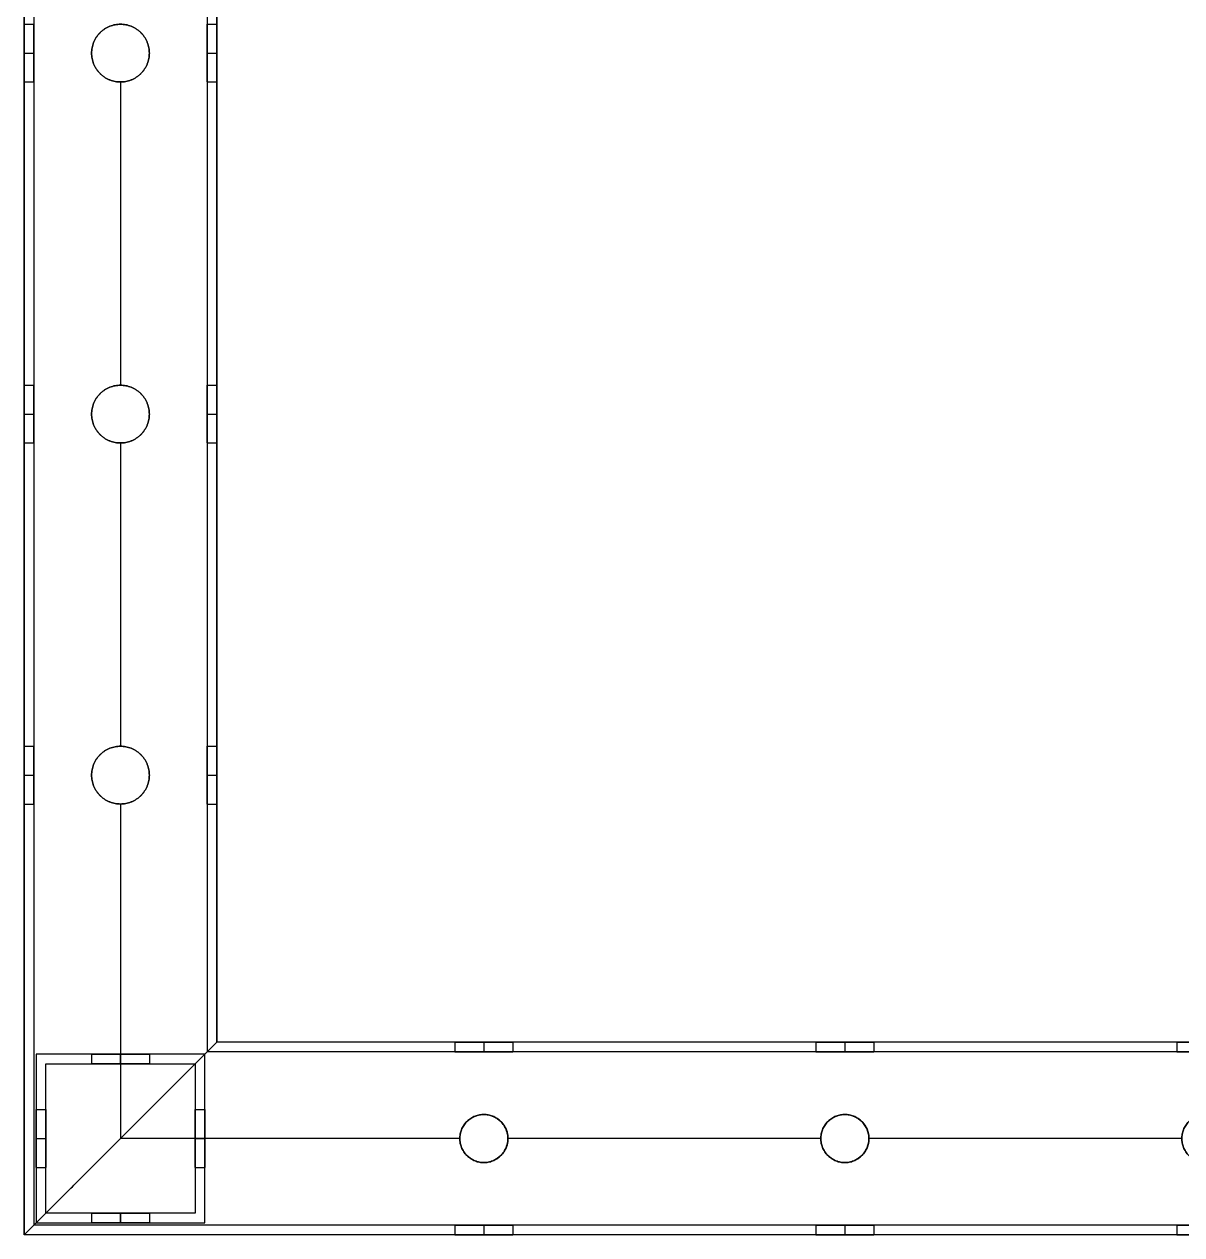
# Model space of a CAD drawing. Header units: millimetres. Extents: x 1279 to 9834, y -699 to 998.
# Drawn here: x 6355.5 to 6596, y -605.7 to -354.2 of the extents above; entities that cross this region are included whole.
import ezdxf

# ---------------------------------------------------------------- set-up
doc = ezdxf.new("R2010")
doc.units = ezdxf.units.MM
doc.header["$MEASUREMENT"] = 0
doc.layers.add('staal', color=7, linetype='Continuous', true_color=0x4c4c4c)

msp = doc.modelspace()

# ---------------------------------------------------------------- linework, layer by layer
at = {"layer": 'staal'}
for p, q in [((6355.49, -354.2, 1905.19), (6357.49, -354.2, 1905.19)), ((6375.49, -354.2, 1923.19), (6375.49, -354.2, 1925.19)), ((6375.49, -354.2, 1885.19), (6375.49, -354.2, 1887.19)), ((6393.49, -354.2, 1905.19), (6395.49, -354.2, 1905.19)), ((6355.49, -360.2, 1899.19), (6357.49, -360.2, 1899.19)), ((6355.49, -360.2, 1911.19), (6357.49, -360.2, 1911.19)), ((6369.49, -360.2, 1923.19), (6369.49, -360.2, 1925.19)), ((6369.49, -360.2, 1885.19), (6369.49, -360.2, 1887.19)), ((6381.49, -360.2, 1923.19), (6381.49, -360.2, 1925.19)), ((6381.49, -360.2, 1885.19), (6381.49, -360.2, 1887.19)), ((6393.49, -360.2, 1899.19), (6395.49, -360.2, 1899.19)), ((6393.49, -360.2, 1911.19), (6395.49, -360.2, 1911.19)), ((6355.49, -366.2, 1905.19), (6357.49, -366.2, 1905.19)), ((6375.49, -366.2, 1923.19), (6375.49, -366.2, 1925.19)), ((6375.49, -366.2, 1885.19), (6375.49, -366.2, 1887.19)), ((6393.49, -366.2, 1905.19), (6395.49, -366.2, 1905.19)), ((6355.49, -429.2, 1905.19), (6357.49, -429.2, 1905.19)), ((6375.49, -429.2, 1923.19), (6375.49, -429.2, 1925.19)), ((6375.49, -429.2, 1885.19), (6375.49, -429.2, 1887.19)), ((6393.49, -429.2, 1905.19), (6395.49, -429.2, 1905.19)), ((6355.49, -435.2, 1899.19), (6357.49, -435.2, 1899.19)), ((6355.49, -435.2, 1911.19), (6357.49, -435.2, 1911.19)), ((6369.49, -435.2, 1923.19), (6369.49, -435.2, 1925.19)), ((6369.49, -435.2, 1885.19), (6369.49, -435.2, 1887.19)), ((6381.49, -435.2, 1923.19), (6381.49, -435.2, 1925.19)), ((6381.49, -435.2, 1885.19), (6381.49, -435.2, 1887.19)), ((6393.49, -435.2, 1899.19), (6395.49, -435.2, 1899.19)), ((6393.49, -435.2, 1911.19), (6395.49, -435.2, 1911.19)), ((6355.49, -441.2, 1905.19), (6357.49, -441.2, 1905.19)), ((6375.49, -441.2, 1923.19), (6375.49, -441.2, 1925.19)), ((6375.49, -441.2, 1885.19), (6375.49, -441.2, 1887.19)), ((6393.49, -441.2, 1905.19), (6395.49, -441.2, 1905.19)), ((6355.49, -504.2, 1905.19), (6357.49, -504.2, 1905.19)), ((6375.49, -504.2, 1923.19), (6375.49, -504.2, 1925.19)), ((6375.49, -504.2, 1885.19), (6375.49, -504.2, 1887.19)), ((6393.49, -504.2, 1905.19), (6395.49, -504.2, 1905.19)), ((6355.49, -510.2, 1899.19), (6357.49, -510.2, 1899.19)), ((6355.49, -510.2, 1911.19), (6357.49, -510.2, 1911.19)), ((6369.49, -510.2, 1923.19), (6369.49, -510.2, 1925.19)), ((6369.49, -510.2, 1885.19), (6369.49, -510.2, 1887.19)), ((6381.49, -510.2, 1923.19), (6381.49, -510.2, 1925.19)), ((6381.49, -510.2, 1885.19), (6381.49, -510.2, 1887.19)), ((6393.49, -510.2, 1899.19), (6395.49, -510.2, 1899.19)), ((6393.49, -510.2, 1911.19), (6395.49, -510.2, 1911.19)), ((6355.49, -516.2, 1905.19), (6357.49, -516.2, 1905.19)), ((6375.49, -516.2, 1923.19), (6375.49, -516.2, 1925.19)), ((6375.49, -516.2, 1885.19), (6375.49, -516.2, 1887.19)), ((6393.49, -516.2, 1905.19), (6395.49, -516.2, 1905.19)), ((6355.49, -605.7, 1885.19), (6395.49, -565.7, 1885.19)), ((6355.49, -605.7, 1885.19), (6395.49, -565.7, 1885.19)), ((6395.49, -565.7, 1885.19), (6355.49, -605.7, 1925.19)), ((6395.49, -565.7, 1910.19), (6393.49, -567.7, 1910.19)), ((6395.49, -565.7, 1910.19), (6393.49, -567.7, 1910.19)), ((6444.99, -565.7, 1905.19), (6444.99, -567.7, 1905.19)), ((6450.99, -565.7, 1911.19), (6450.99, -567.7, 1911.19)), ((6450.99, -565.7, 1899.19), (6450.99, -567.7, 1899.19)), ((6456.99, -565.7, 1905.19), (6456.99, -567.7, 1905.19)), ((6519.99, -565.7, 1905.19), (6519.99, -567.7, 1905.19)), ((6525.99, -565.7, 1911.19), (6525.99, -567.7, 1911.19)), ((6525.99, -565.7, 1899.19), (6525.99, -567.7, 1899.19)), ((6531.99, -565.7, 1905.19), (6531.99, -567.7, 1905.19)), ((6594.99, -565.7, 1905.19), (6594.99, -567.7, 1905.19)), ((6369.49, -568.2, 2515.82), (6369.49, -570.2, 2515.82)), ((6369.49, -568.2, 2590.82), (6369.49, -570.2, 2590.82)), ((6375.49, -570.2, 2460.32), (6375.49, -568.2, 2460.32)), ((6375.49, -570.2, 2628.32), (6375.49, -568.2, 2628.32)), ((6375.49, -568.2, 2521.82), (6375.49, -570.2, 2521.82)), ((6375.49, -568.2, 2509.82), (6375.49, -570.2, 2509.82)), ((6375.49, -568.2, 2596.82), (6375.49, -570.2, 2596.82)), ((6375.49, -568.2, 2584.82), (6375.49, -570.2, 2584.82)), ((6381.49, -568.2, 2515.82), (6381.49, -570.2, 2515.82)), ((6381.49, -568.2, 2590.82), (6381.49, -570.2, 2590.82)), ((6357.99, -579.7, 2515.82), (6359.99, -579.7, 2515.82)), ((6357.99, -579.7, 2590.82), (6359.99, -579.7, 2590.82)), ((6390.99, -579.7, 2515.82), (6392.99, -579.7, 2515.82)), ((6390.99, -579.7, 2590.82), (6392.99, -579.7, 2590.82)), ((6450.99, -580.7, 1885.19), (6450.99, -580.7, 1887.19)), ((6450.99, -580.7, 1923.19), (6450.99, -580.7, 1925.19)), ((6525.99, -580.7, 1885.19), (6525.99, -580.7, 1887.19)), ((6525.99, -580.7, 1923.19), (6525.99, -580.7, 1925.19)), ((6357.99, -585.7, 2460.32), (6359.99, -585.7, 2460.32)), ((6357.99, -585.7, 2628.32), (6359.99, -585.7, 2628.32)), ((6357.99, -585.7, 2521.82), (6359.99, -585.7, 2521.82)), ((6357.99, -585.7, 2509.82), (6359.99, -585.7, 2509.82)), ((6357.99, -585.7, 2596.82), (6359.99, -585.7, 2596.82)), ((6357.99, -585.7, 2584.82), (6359.99, -585.7, 2584.82)), ((6390.99, -585.7, 2460.32), (6392.99, -585.7, 2460.32)), ((6390.99, -585.7, 2628.32), (6392.99, -585.7, 2628.32)), ((6390.99, -585.7, 2521.82), (6392.99, -585.7, 2521.82)), ((6390.99, -585.7, 2509.82), (6392.99, -585.7, 2509.82)), ((6390.99, -585.7, 2596.82), (6392.99, -585.7, 2596.82)), ((6390.99, -585.7, 2584.82), (6392.99, -585.7, 2584.82)), ((6445.99, -585.7, 1923.19), (6445.99, -585.7, 1925.19)), ((6445.99, -585.7, 1885.19), (6445.99, -585.7, 1887.19)), ((6455.99, -585.7, 1923.19), (6455.99, -585.7, 1925.19)), ((6455.99, -585.7, 1885.19), (6455.99, -585.7, 1887.19)), ((6520.99, -585.7, 1923.19), (6520.99, -585.7, 1925.19)), ((6520.99, -585.7, 1885.19), (6520.99, -585.7, 1887.19)), ((6530.99, -585.7, 1923.19), (6530.99, -585.7, 1925.19)), ((6530.99, -585.7, 1885.19), (6530.99, -585.7, 1887.19)), ((6450.99, -590.7, 1923.19), (6450.99, -590.7, 1925.19)), ((6450.99, -590.7, 1885.19), (6450.99, -590.7, 1887.19)), ((6525.99, -590.7, 1923.19), (6525.99, -590.7, 1925.19)), ((6525.99, -590.7, 1885.19), (6525.99, -590.7, 1887.19)), ((6357.99, -591.7, 2515.82), (6359.99, -591.7, 2515.82)), ((6357.99, -591.7, 2590.82), (6359.99, -591.7, 2590.82)), ((6390.99, -591.7, 2515.82), (6392.99, -591.7, 2515.82)), ((6390.99, -591.7, 2590.82), (6392.99, -591.7, 2590.82)), ((6369.49, -601.2, 2515.82), (6369.49, -603.2, 2515.82)), ((6369.49, -601.2, 2590.82), (6369.49, -603.2, 2590.82)), ((6375.49, -603.2, 2460.32), (6375.49, -601.2, 2460.32)), ((6375.49, -603.2, 2628.32), (6375.49, -601.2, 2628.32)), ((6375.49, -601.2, 2521.82), (6375.49, -603.2, 2521.82)), ((6375.49, -601.2, 2509.82), (6375.49, -603.2, 2509.82)), ((6375.49, -601.2, 2596.82), (6375.49, -603.2, 2596.82)), ((6375.49, -601.2, 2584.82), (6375.49, -603.2, 2584.82)), ((6381.49, -601.2, 2515.82), (6381.49, -603.2, 2515.82)), ((6381.49, -601.2, 2590.82), (6381.49, -603.2, 2590.82)), ((6357.49, -603.7, 1910.19), (6355.49, -605.7, 1910.19)), ((6357.49, -603.7, 1910.19), (6355.49, -605.7, 1910.19)), ((6444.99, -603.7, 1905.19), (6444.99, -605.7, 1905.19)), ((6450.99, -603.7, 1911.19), (6450.99, -605.7, 1911.19)), ((6450.99, -603.7, 1899.19), (6450.99, -605.7, 1899.19)), ((6456.99, -603.7, 1905.19), (6456.99, -605.7, 1905.19)), ((6519.99, -603.7, 1905.19), (6519.99, -605.7, 1905.19)), ((6525.99, -603.7, 1911.19), (6525.99, -605.7, 1911.19)), ((6525.99, -603.7, 1899.19), (6525.99, -605.7, 1899.19)), ((6531.99, -603.7, 1905.19), (6531.99, -605.7, 1905.19)), ((6594.99, -603.7, 1905.19), (6594.99, -605.7, 1905.19))]:
    msp.add_line(p, q, dxfattribs=at)
for points in [[(6355.49, 710.3), (7671.49, 710.3), (7671.49, -605.7), (6355.49, -605.7)], [(6395.49, 670.3), (7631.49, 670.3), (7631.49, -565.7), (6395.49, -565.7)]]:
    msp.add_lwpolyline(points, close=True, dxfattribs=at)
for centre in [(6450.99, -585.7, 1885.19), (6450.99, -585.7, 1924.19), (6450.99, -585.7, 1886.19), (6525.99, -585.7, 1885.19), (6525.99, -585.7, 1924.19), (6525.99, -585.7, 1886.19)]:
    msp.add_circle(centre, 5, dxfattribs=at)
for points in [[(6355.49, 710.3, 1885.19), (6355.49, 52.3, 1885.19), (6355.49, -605.7, 1885.19)], [(6355.49, 710.3, 1925.19), (6355.49, 52.3, 1925.19), (6355.49, -605.7, 1925.19)], [(6357.49, 708.3, 1923.19), (6357.49, 52.3, 1923.19), (6357.49, -603.7, 1923.19)], [(6357.49, 708.3, 1887.19), (6357.49, 52.3, 1887.19), (6357.49, -603.7, 1887.19)], [(6393.49, 672.3, 1923.19), (6393.49, 52.3, 1923.19), (6393.49, -567.7, 1923.19)], [(6393.49, 672.3, 1887.19), (6393.49, 52.3, 1887.19), (6393.49, -567.7, 1887.19)], [(6395.49, 670.3, 1885.19), (6395.49, 52.3, 1885.19), (6395.49, -565.7, 1885.19)], [(6395.49, 670.3, 1925.19), (6395.49, 52.3, 1925.19), (6395.49, -565.7, 1925.19)], [(6355.49, -366.2, 1905.19), (6355.49, -397.7, 1905.19), (6355.49, -429.2, 1905.19)], [(6357.49, -366.2, 1905.19), (6357.49, -397.7, 1905.19), (6357.49, -429.2, 1905.19)], [(6375.49, -366.2, 1925.19), (6375.49, -397.7, 1925.19), (6375.49, -429.2, 1925.19)], [(6375.49, -366.2, 1923.19), (6375.49, -397.7, 1923.19), (6375.49, -429.2, 1923.19)], [(6375.49, -366.2, 1887.19), (6375.49, -397.7, 1887.19), (6375.49, -429.2, 1887.19)], [(6375.49, -366.2, 1885.19), (6375.49, -397.7, 1885.19), (6375.49, -429.2, 1885.19)], [(6393.49, -366.2, 1905.19), (6393.49, -397.7, 1905.19), (6393.49, -429.2, 1905.19)], [(6395.49, -366.2, 1905.19), (6395.49, -397.7, 1905.19), (6395.49, -429.2, 1905.19)], [(6355.49, -441.2, 1905.19), (6355.49, -472.7, 1905.19), (6355.49, -504.2, 1905.19)], [(6357.49, -441.2, 1905.19), (6357.49, -472.7, 1905.19), (6357.49, -504.2, 1905.19)], [(6375.49, -441.2, 1925.19), (6375.49, -472.7, 1925.19), (6375.49, -504.2, 1925.19)], [(6375.49, -441.2, 1923.19), (6375.49, -472.7, 1923.19), (6375.49, -504.2, 1923.19)], [(6375.49, -441.2, 1887.19), (6375.49, -472.7, 1887.19), (6375.49, -504.2, 1887.19)], [(6375.49, -441.2, 1885.19), (6375.49, -472.7, 1885.19), (6375.49, -504.2, 1885.19)], [(6393.49, -441.2, 1905.19), (6393.49, -472.7, 1905.19), (6393.49, -504.2, 1905.19)], [(6395.49, -441.2, 1905.19), (6395.49, -472.7, 1905.19), (6395.49, -504.2, 1905.19)], [(6355.49, -516.2, 1905.19), (6355.49, -560.95, 1905.19), (6355.49, -605.7, 1905.19)], [(6357.49, -516.2, 1905.19), (6357.49, -559.95, 1905.19), (6357.49, -603.7, 1905.19)], [(6375.49, -516.2, 1925.19), (6375.49, -550.95, 1925.19), (6375.49, -585.7, 1925.19)], [(6375.49, -516.2, 1923.19), (6375.49, -550.95, 1923.19), (6375.49, -585.7, 1923.19)], [(6375.49, -516.2, 1887.19), (6375.49, -550.95, 1887.19), (6375.49, -585.7, 1887.19)], [(6375.49, -516.2, 1885.19), (6375.49, -550.95, 1885.19), (6375.49, -585.7, 1885.19)], [(6393.49, -516.2, 1905.19), (6393.49, -541.95, 1905.19), (6393.49, -567.7, 1905.19)], [(6395.49, -516.2, 1905.19), (6395.49, -540.95, 1905.19), (6395.49, -565.7, 1905.19)], [(6355.49, -605.7, 1925.19), (6375.49, -585.7, 1925.19), (6395.49, -565.7, 1925.19)], [(6355.49, -605.7, 1925.19), (6375.49, -585.7, 1925.19), (6395.49, -565.7, 1925.19)], [(6395.49, -565.7, 1885.19), (6395.49, -565.7, 1905.19), (6395.49, -565.7, 1925.19)], [(6395.49, -565.7, 1885.19), (6395.49, -565.7, 1905.19), (6395.49, -565.7, 1925.19)], [(7631.49, -565.7, 1885.19), (7013.49, -565.7, 1885.19), (6395.49, -565.7, 1885.19)], [(7631.49, -565.7, 1925.19), (7013.49, -565.7, 1925.19), (6395.49, -565.7, 1925.19)], [(6444.99, -565.7, 1905.19), (6420.24, -565.7, 1905.19), (6395.49, -565.7, 1905.19)], [(6519.99, -565.7, 1905.19), (6488.49, -565.7, 1905.19), (6456.99, -565.7, 1905.19)], [(6594.99, -565.7, 1905.19), (6563.49, -565.7, 1905.19), (6531.99, -565.7, 1905.19)], [(6393.49, -567.7, 1923.19), (6375.49, -585.7, 1923.19), (6357.49, -603.7, 1923.19)], [(6357.49, -603.7, 1887.19), (6375.49, -585.7, 1887.19), (6393.49, -567.7, 1887.19)], [(6393.49, -567.7, 1923.19), (6375.49, -585.7, 1923.19), (6357.49, -603.7, 1923.19)], [(6357.49, -603.7, 1887.19), (6375.49, -585.7, 1887.19), (6393.49, -567.7, 1887.19)], [(6392.99, -568.2, 2460.32), (6375.49, -568.2, 2460.32), (6357.99, -568.2, 2460.32)], [(6357.99, -568.2, 2460.32), (6357.99, -568.2, 2544.32), (6357.99, -568.2, 2628.32)], [(6392.99, -568.2, 2628.32), (6375.49, -568.2, 2628.32), (6357.99, -568.2, 2628.32)], [(6357.99, -568.2, 2460.32), (6357.99, -585.7, 2460.32), (6357.99, -603.2, 2460.32)], [(6357.99, -568.2, 2628.32), (6357.99, -585.7, 2628.32), (6357.99, -603.2, 2628.32)], [(6392.99, -568.2, 2544.32), (6375.49, -568.2, 2544.32), (6357.99, -568.2, 2544.32)], [(6357.99, -568.2, 2544.32), (6357.99, -585.7, 2544.32), (6357.99, -603.2, 2544.32)], [(6375.49, -568.2, 2460.32), (6375.49, -568.2, 2485.07), (6375.49, -568.2, 2509.82)], [(6375.49, -568.2, 2521.82), (6375.49, -568.2, 2553.32), (6375.49, -568.2, 2584.82)], [(6375.49, -568.2, 2596.82), (6375.49, -568.2, 2612.57), (6375.49, -568.2, 2628.32)], [(6392.99, -603.2, 2460.32), (6392.99, -585.7, 2460.32), (6392.99, -568.2, 2460.32)], [(6392.99, -568.2, 2460.32), (6392.99, -568.2, 2544.32), (6392.99, -568.2, 2628.32)], [(6392.99, -603.2, 2628.32), (6392.99, -585.7, 2628.32), (6392.99, -568.2, 2628.32)], [(6392.99, -603.2, 2544.32), (6392.99, -585.7, 2544.32), (6392.99, -568.2, 2544.32)], [(6393.49, -567.7, 1887.19), (6393.49, -567.7, 1905.19), (6393.49, -567.7, 1923.19)], [(6393.49, -567.7, 1887.19), (6393.49, -567.7, 1905.19), (6393.49, -567.7, 1923.19)], [(7633.49, -567.7, 1923.19), (7013.49, -567.7, 1923.19), (6393.49, -567.7, 1923.19)], [(7633.49, -567.7, 1887.19), (7013.49, -567.7, 1887.19), (6393.49, -567.7, 1887.19)], [(6444.99, -567.7, 1905.19), (6419.24, -567.7, 1905.19), (6393.49, -567.7, 1905.19)], [(6519.99, -567.7, 1905.19), (6488.49, -567.7, 1905.19), (6456.99, -567.7, 1905.19)], [(6594.99, -567.7, 1905.19), (6563.49, -567.7, 1905.19), (6531.99, -567.7, 1905.19)], [(6359.99, -601.2, 2460.32), (6359.99, -585.7, 2460.32), (6359.99, -570.2, 2460.32)], [(6359.99, -570.2, 2460.32), (6359.99, -570.2, 2544.32), (6359.99, -570.2, 2628.32)], [(6359.99, -601.2, 2628.32), (6359.99, -585.7, 2628.32), (6359.99, -570.2, 2628.32)], [(6359.99, -570.2, 2460.32), (6375.49, -570.2, 2460.32), (6390.99, -570.2, 2460.32)], [(6359.99, -570.2, 2628.32), (6375.49, -570.2, 2628.32), (6390.99, -570.2, 2628.32)], [(6359.99, -601.2, 2544.32), (6359.99, -585.7, 2544.32), (6359.99, -570.2, 2544.32)], [(6359.99, -570.2, 2544.32), (6375.49, -570.2, 2544.32), (6390.99, -570.2, 2544.32)], [(6375.49, -570.2, 2460.32), (6375.49, -570.2, 2485.07), (6375.49, -570.2, 2509.82)], [(6375.49, -570.2, 2521.82), (6375.49, -570.2, 2553.32), (6375.49, -570.2, 2584.82)], [(6375.49, -570.2, 2596.82), (6375.49, -570.2, 2612.57), (6375.49, -570.2, 2628.32)], [(6390.99, -570.2, 2460.32), (6390.99, -570.2, 2544.32), (6390.99, -570.2, 2628.32)], [(6390.99, -570.2, 2460.32), (6390.99, -585.7, 2460.32), (6390.99, -601.2, 2460.32)], [(6390.99, -570.2, 2628.32), (6390.99, -585.7, 2628.32), (6390.99, -601.2, 2628.32)], [(6390.99, -570.2, 2544.32), (6390.99, -585.7, 2544.32), (6390.99, -601.2, 2544.32)], [(6357.99, -585.7, 2460.32), (6357.99, -585.7, 2485.07), (6357.99, -585.7, 2509.82)], [(6357.99, -585.7, 2521.82), (6357.99, -585.7, 2553.32), (6357.99, -585.7, 2584.82)], [(6357.99, -585.7, 2596.82), (6357.99, -585.7, 2612.57), (6357.99, -585.7, 2628.32)], [(6359.99, -585.7, 2460.32), (6359.99, -585.7, 2485.07), (6359.99, -585.7, 2509.82)], [(6359.99, -585.7, 2521.82), (6359.99, -585.7, 2553.32), (6359.99, -585.7, 2584.82)], [(6359.99, -585.7, 2596.82), (6359.99, -585.7, 2612.57), (6359.99, -585.7, 2628.32)], [(6375.34, -585.85, 1925.19), (6375.34, -585.85, 1924.19), (6375.34, -585.85, 1923.19)], [(6375.34, -585.85, 1887.19), (6375.34, -585.85, 1886.19), (6375.34, -585.85, 1885.19)], [(6375.34, -585.85, 1925.19), (6375.34, -585.85, 1924.19), (6375.34, -585.85, 1923.19)], [(6375.34, -585.85, 1887.19), (6375.34, -585.85, 1886.19), (6375.34, -585.85, 1885.19)], [(6445.99, -585.7, 1925.19), (6410.74, -585.7, 1925.19), (6375.49, -585.7, 1925.19)], [(6445.99, -585.7, 1923.19), (6410.74, -585.7, 1923.19), (6375.49, -585.7, 1923.19)], [(6445.99, -585.7, 1887.19), (6410.74, -585.7, 1887.19), (6375.49, -585.7, 1887.19)], [(6445.99, -585.7, 1885.19), (6410.74, -585.7, 1885.19), (6375.49, -585.7, 1885.19)], [(6390.99, -585.7, 2460.32), (6390.99, -585.7, 2485.07), (6390.99, -585.7, 2509.82)], [(6390.99, -585.7, 2521.82), (6390.99, -585.7, 2553.32), (6390.99, -585.7, 2584.82)], [(6390.99, -585.7, 2596.82), (6390.99, -585.7, 2612.57), (6390.99, -585.7, 2628.32)], [(6392.99, -585.7, 2460.32), (6392.99, -585.7, 2485.07), (6392.99, -585.7, 2509.82)], [(6392.99, -585.7, 2521.82), (6392.99, -585.7, 2553.32), (6392.99, -585.7, 2584.82)], [(6392.99, -585.7, 2596.82), (6392.99, -585.7, 2612.57), (6392.99, -585.7, 2628.32)], [(6520.99, -585.7, 1925.19), (6488.49, -585.7, 1925.19), (6455.99, -585.7, 1925.19)], [(6520.99, -585.7, 1923.19), (6488.49, -585.7, 1923.19), (6455.99, -585.7, 1923.19)], [(6520.99, -585.7, 1887.19), (6488.49, -585.7, 1887.19), (6455.99, -585.7, 1887.19)], [(6520.99, -585.7, 1885.19), (6488.49, -585.7, 1885.19), (6455.99, -585.7, 1885.19)], [(6595.99, -585.7, 1925.19), (6563.49, -585.7, 1925.19), (6530.99, -585.7, 1925.19)], [(6595.99, -585.7, 1923.19), (6563.49, -585.7, 1923.19), (6530.99, -585.7, 1923.19)], [(6595.99, -585.7, 1887.19), (6563.49, -585.7, 1887.19), (6530.99, -585.7, 1887.19)], [(6595.99, -585.7, 1885.19), (6563.49, -585.7, 1885.19), (6530.99, -585.7, 1885.19)], [(6357.99, -603.2, 2460.32), (6375.49, -603.2, 2460.32), (6392.99, -603.2, 2460.32)], [(6357.99, -603.2, 2628.32), (6375.49, -603.2, 2628.32), (6392.99, -603.2, 2628.32)], [(6357.99, -603.2, 2460.32), (6357.99, -603.2, 2544.32), (6357.99, -603.2, 2628.32)], [(6357.99, -603.2, 2544.32), (6375.49, -603.2, 2544.32), (6392.99, -603.2, 2544.32)], [(6359.99, -601.2, 2460.32), (6359.99, -601.2, 2544.32), (6359.99, -601.2, 2628.32)], [(6390.99, -601.2, 2460.32), (6375.49, -601.2, 2460.32), (6359.99, -601.2, 2460.32)], [(6390.99, -601.2, 2628.32), (6375.49, -601.2, 2628.32), (6359.99, -601.2, 2628.32)], [(6390.99, -601.2, 2544.32), (6375.49, -601.2, 2544.32), (6359.99, -601.2, 2544.32)], [(6375.49, -601.2, 2460.32), (6375.49, -601.2, 2485.07), (6375.49, -601.2, 2509.82)], [(6375.49, -601.2, 2521.82), (6375.49, -601.2, 2553.32), (6375.49, -601.2, 2584.82)], [(6375.49, -601.2, 2596.82), (6375.49, -601.2, 2612.57), (6375.49, -601.2, 2628.32)], [(6375.49, -603.2, 2460.32), (6375.49, -603.2, 2485.07), (6375.49, -603.2, 2509.82)], [(6375.49, -603.2, 2521.82), (6375.49, -603.2, 2553.32), (6375.49, -603.2, 2584.82)], [(6375.49, -603.2, 2596.82), (6375.49, -603.2, 2612.57), (6375.49, -603.2, 2628.32)], [(6390.99, -601.2, 2460.32), (6390.99, -601.2, 2544.32), (6390.99, -601.2, 2628.32)], [(6392.99, -603.2, 2460.32), (6392.99, -603.2, 2544.32), (6392.99, -603.2, 2628.32)], [(6355.49, -605.7, 1885.19), (6355.49, -605.7, 1905.19), (6355.49, -605.7, 1925.19)], [(7671.49, -605.7, 1885.19), (7013.49, -605.7, 1885.19), (6355.49, -605.7, 1885.19)], [(7671.49, -605.7, 1925.19), (7013.49, -605.7, 1925.19), (6355.49, -605.7, 1925.19)], [(6355.49, -605.7, 1885.19), (6355.49, -605.7, 1905.19), (6355.49, -605.7, 1925.19)], [(6444.99, -605.7, 1905.19), (6400.24, -605.7, 1905.19), (6355.49, -605.7, 1905.19)], [(6357.49, -603.7, 1923.19), (6357.49, -603.7, 1905.19), (6357.49, -603.7, 1887.19)], [(6357.49, -603.7, 1923.19), (6357.49, -603.7, 1905.19), (6357.49, -603.7, 1887.19)], [(7669.49, -603.7, 1923.19), (7013.49, -603.7, 1923.19), (6357.49, -603.7, 1923.19)], [(7669.49, -603.7, 1887.19), (7013.49, -603.7, 1887.19), (6357.49, -603.7, 1887.19)], [(6444.99, -603.7, 1905.19), (6401.24, -603.7, 1905.19), (6357.49, -603.7, 1905.19)], [(6519.99, -603.7, 1905.19), (6488.49, -603.7, 1905.19), (6456.99, -603.7, 1905.19)], [(6519.99, -605.7, 1905.19), (6488.49, -605.7, 1905.19), (6456.99, -605.7, 1905.19)], [(6594.99, -603.7, 1905.19), (6563.49, -603.7, 1905.19), (6531.99, -603.7, 1905.19)], [(6594.99, -605.7, 1905.19), (6563.49, -605.7, 1905.19), (6531.99, -605.7, 1905.19)]]:
    msp.add_open_spline(points, degree=2, dxfattribs=at)
for points, knots in [([(6355.49, -360.2, 1899.19), (6355.49, -354.2, 1899.19), (6355.49, -354.2, 1905.19), (6355.49, -354.2, 1911.19), (6355.49, -360.2, 1911.19), (6355.49, -366.2, 1911.19), (6355.49, -366.2, 1905.19), (6355.49, -366.2, 1899.19), (6355.49, -360.2, 1899.19)], [0, 0, 0, 7.853982, 7.853982, 15.707963, 15.707963, 23.561945, 23.561945, 31.415927, 31.415927, 31.415927]), ([(6357.49, -360.2, 1899.19), (6357.49, -366.2, 1899.19), (6357.49, -366.2, 1905.19), (6357.49, -366.2, 1911.19), (6357.49, -360.2, 1911.19), (6357.49, -354.2, 1911.19), (6357.49, -354.2, 1905.19), (6357.49, -354.2, 1899.19), (6357.49, -360.2, 1899.19)], [-31.415927, -31.415927, -31.415927, -23.561945, -23.561945, -15.707963, -15.707963, -7.853982, -7.853982, 0, 0, 0]), ([(6381.49, -360.2, 1925.19), (6381.49, -366.2, 1925.19), (6375.49, -366.2, 1925.19), (6369.49, -366.2, 1925.19), (6369.49, -360.2, 1925.19), (6369.49, -354.2, 1925.19), (6375.49, -354.2, 1925.19), (6381.49, -354.2, 1925.19), (6381.49, -360.2, 1925.19)], [-31.415927, -31.415927, -31.415927, -23.561945, -23.561945, -15.707963, -15.707963, -7.853982, -7.853982, 0, 0, 0]), ([(6381.49, -360.2, 1923.19), (6381.49, -354.2, 1923.19), (6375.49, -354.2, 1923.19), (6369.49, -354.2, 1923.19), (6369.49, -360.2, 1923.19), (6369.49, -366.2, 1923.19), (6375.49, -366.2, 1923.19), (6381.49, -366.2, 1923.19), (6381.49, -360.2, 1923.19)], [0, 0, 0, 7.853982, 7.853982, 15.707963, 15.707963, 23.561945, 23.561945, 31.415927, 31.415927, 31.415927]), ([(6381.49, -360.2, 1887.19), (6381.49, -366.2, 1887.19), (6375.49, -366.2, 1887.19), (6369.49, -366.2, 1887.19), (6369.49, -360.2, 1887.19), (6369.49, -354.2, 1887.19), (6375.49, -354.2, 1887.19), (6381.49, -354.2, 1887.19), (6381.49, -360.2, 1887.19)], [-31.415927, -31.415927, -31.415927, -23.561945, -23.561945, -15.707963, -15.707963, -7.853982, -7.853982, 0, 0, 0]), ([(6381.49, -360.2, 1885.19), (6381.49, -354.2, 1885.19), (6375.49, -354.2, 1885.19), (6369.49, -354.2, 1885.19), (6369.49, -360.2, 1885.19), (6369.49, -366.2, 1885.19), (6375.49, -366.2, 1885.19), (6381.49, -366.2, 1885.19), (6381.49, -360.2, 1885.19)], [0, 0, 0, 7.853982, 7.853982, 15.707963, 15.707963, 23.561945, 23.561945, 31.415927, 31.415927, 31.415927]), ([(6393.49, -360.2, 1899.19), (6393.49, -354.2, 1899.19), (6393.49, -354.2, 1905.19), (6393.49, -354.2, 1911.19), (6393.49, -360.2, 1911.19), (6393.49, -366.2, 1911.19), (6393.49, -366.2, 1905.19), (6393.49, -366.2, 1899.19), (6393.49, -360.2, 1899.19)], [0, 0, 0, 7.853982, 7.853982, 15.707963, 15.707963, 23.561945, 23.561945, 31.415927, 31.415927, 31.415927]), ([(6395.49, -360.2, 1899.19), (6395.49, -366.2, 1899.19), (6395.49, -366.2, 1905.19), (6395.49, -366.2, 1911.19), (6395.49, -360.2, 1911.19), (6395.49, -354.2, 1911.19), (6395.49, -354.2, 1905.19), (6395.49, -354.2, 1899.19), (6395.49, -360.2, 1899.19)], [-31.415927, -31.415927, -31.415927, -23.561945, -23.561945, -15.707963, -15.707963, -7.853982, -7.853982, 0, 0, 0]), ([(6355.49, -435.2, 1899.19), (6355.49, -429.2, 1899.19), (6355.49, -429.2, 1905.19), (6355.49, -429.2, 1911.19), (6355.49, -435.2, 1911.19), (6355.49, -441.2, 1911.19), (6355.49, -441.2, 1905.19), (6355.49, -441.2, 1899.19), (6355.49, -435.2, 1899.19)], [0, 0, 0, 7.853982, 7.853982, 15.707963, 15.707963, 23.561945, 23.561945, 31.415927, 31.415927, 31.415927]), ([(6357.49, -435.2, 1899.19), (6357.49, -441.2, 1899.19), (6357.49, -441.2, 1905.19), (6357.49, -441.2, 1911.19), (6357.49, -435.2, 1911.19), (6357.49, -429.2, 1911.19), (6357.49, -429.2, 1905.19), (6357.49, -429.2, 1899.19), (6357.49, -435.2, 1899.19)], [-31.415927, -31.415927, -31.415927, -23.561945, -23.561945, -15.707963, -15.707963, -7.853982, -7.853982, 0, 0, 0]), ([(6381.49, -435.2, 1925.19), (6381.49, -441.2, 1925.19), (6375.49, -441.2, 1925.19), (6369.49, -441.2, 1925.19), (6369.49, -435.2, 1925.19), (6369.49, -429.2, 1925.19), (6375.49, -429.2, 1925.19), (6381.49, -429.2, 1925.19), (6381.49, -435.2, 1925.19)], [-31.415927, -31.415927, -31.415927, -23.561945, -23.561945, -15.707963, -15.707963, -7.853982, -7.853982, 0, 0, 0]), ([(6381.49, -435.2, 1923.19), (6381.49, -429.2, 1923.19), (6375.49, -429.2, 1923.19), (6369.49, -429.2, 1923.19), (6369.49, -435.2, 1923.19), (6369.49, -441.2, 1923.19), (6375.49, -441.2, 1923.19), (6381.49, -441.2, 1923.19), (6381.49, -435.2, 1923.19)], [0, 0, 0, 7.853982, 7.853982, 15.707963, 15.707963, 23.561945, 23.561945, 31.415927, 31.415927, 31.415927]), ([(6381.49, -435.2, 1887.19), (6381.49, -441.2, 1887.19), (6375.49, -441.2, 1887.19), (6369.49, -441.2, 1887.19), (6369.49, -435.2, 1887.19), (6369.49, -429.2, 1887.19), (6375.49, -429.2, 1887.19), (6381.49, -429.2, 1887.19), (6381.49, -435.2, 1887.19)], [-31.415927, -31.415927, -31.415927, -23.561945, -23.561945, -15.707963, -15.707963, -7.853982, -7.853982, 0, 0, 0]), ([(6381.49, -435.2, 1885.19), (6381.49, -429.2, 1885.19), (6375.49, -429.2, 1885.19), (6369.49, -429.2, 1885.19), (6369.49, -435.2, 1885.19), (6369.49, -441.2, 1885.19), (6375.49, -441.2, 1885.19), (6381.49, -441.2, 1885.19), (6381.49, -435.2, 1885.19)], [0, 0, 0, 7.853982, 7.853982, 15.707963, 15.707963, 23.561945, 23.561945, 31.415927, 31.415927, 31.415927]), ([(6393.49, -435.2, 1899.19), (6393.49, -429.2, 1899.19), (6393.49, -429.2, 1905.19), (6393.49, -429.2, 1911.19), (6393.49, -435.2, 1911.19), (6393.49, -441.2, 1911.19), (6393.49, -441.2, 1905.19), (6393.49, -441.2, 1899.19), (6393.49, -435.2, 1899.19)], [0, 0, 0, 7.853982, 7.853982, 15.707963, 15.707963, 23.561945, 23.561945, 31.415927, 31.415927, 31.415927]), ([(6395.49, -435.2, 1899.19), (6395.49, -441.2, 1899.19), (6395.49, -441.2, 1905.19), (6395.49, -441.2, 1911.19), (6395.49, -435.2, 1911.19), (6395.49, -429.2, 1911.19), (6395.49, -429.2, 1905.19), (6395.49, -429.2, 1899.19), (6395.49, -435.2, 1899.19)], [-31.415927, -31.415927, -31.415927, -23.561945, -23.561945, -15.707963, -15.707963, -7.853982, -7.853982, 0, 0, 0]), ([(6355.49, -510.2, 1899.19), (6355.49, -504.2, 1899.19), (6355.49, -504.2, 1905.19), (6355.49, -504.2, 1911.19), (6355.49, -510.2, 1911.19), (6355.49, -516.2, 1911.19), (6355.49, -516.2, 1905.19), (6355.49, -516.2, 1899.19), (6355.49, -510.2, 1899.19)], [0, 0, 0, 7.853982, 7.853982, 15.707963, 15.707963, 23.561945, 23.561945, 31.415927, 31.415927, 31.415927]), ([(6357.49, -510.2, 1899.19), (6357.49, -516.2, 1899.19), (6357.49, -516.2, 1905.19), (6357.49, -516.2, 1911.19), (6357.49, -510.2, 1911.19), (6357.49, -504.2, 1911.19), (6357.49, -504.2, 1905.19), (6357.49, -504.2, 1899.19), (6357.49, -510.2, 1899.19)], [-31.415927, -31.415927, -31.415927, -23.561945, -23.561945, -15.707963, -15.707963, -7.853982, -7.853982, 0, 0, 0]), ([(6381.49, -510.2, 1925.19), (6381.49, -516.2, 1925.19), (6375.49, -516.2, 1925.19), (6369.49, -516.2, 1925.19), (6369.49, -510.2, 1925.19), (6369.49, -504.2, 1925.19), (6375.49, -504.2, 1925.19), (6381.49, -504.2, 1925.19), (6381.49, -510.2, 1925.19)], [-31.415927, -31.415927, -31.415927, -23.561945, -23.561945, -15.707963, -15.707963, -7.853982, -7.853982, 0, 0, 0]), ([(6381.49, -510.2, 1923.19), (6381.49, -504.2, 1923.19), (6375.49, -504.2, 1923.19), (6369.49, -504.2, 1923.19), (6369.49, -510.2, 1923.19), (6369.49, -516.2, 1923.19), (6375.49, -516.2, 1923.19), (6381.49, -516.2, 1923.19), (6381.49, -510.2, 1923.19)], [0, 0, 0, 7.853982, 7.853982, 15.707963, 15.707963, 23.561945, 23.561945, 31.415927, 31.415927, 31.415927]), ([(6381.49, -510.2, 1887.19), (6381.49, -516.2, 1887.19), (6375.49, -516.2, 1887.19), (6369.49, -516.2, 1887.19), (6369.49, -510.2, 1887.19), (6369.49, -504.2, 1887.19), (6375.49, -504.2, 1887.19), (6381.49, -504.2, 1887.19), (6381.49, -510.2, 1887.19)], [-31.415927, -31.415927, -31.415927, -23.561945, -23.561945, -15.707963, -15.707963, -7.853982, -7.853982, 0, 0, 0]), ([(6381.49, -510.2, 1885.19), (6381.49, -504.2, 1885.19), (6375.49, -504.2, 1885.19), (6369.49, -504.2, 1885.19), (6369.49, -510.2, 1885.19), (6369.49, -516.2, 1885.19), (6375.49, -516.2, 1885.19), (6381.49, -516.2, 1885.19), (6381.49, -510.2, 1885.19)], [0, 0, 0, 7.853982, 7.853982, 15.707963, 15.707963, 23.561945, 23.561945, 31.415927, 31.415927, 31.415927]), ([(6393.49, -510.2, 1899.19), (6393.49, -504.2, 1899.19), (6393.49, -504.2, 1905.19), (6393.49, -504.2, 1911.19), (6393.49, -510.2, 1911.19), (6393.49, -516.2, 1911.19), (6393.49, -516.2, 1905.19), (6393.49, -516.2, 1899.19), (6393.49, -510.2, 1899.19)], [0, 0, 0, 7.853982, 7.853982, 15.707963, 15.707963, 23.561945, 23.561945, 31.415927, 31.415927, 31.415927]), ([(6395.49, -510.2, 1899.19), (6395.49, -516.2, 1899.19), (6395.49, -516.2, 1905.19), (6395.49, -516.2, 1911.19), (6395.49, -510.2, 1911.19), (6395.49, -504.2, 1911.19), (6395.49, -504.2, 1905.19), (6395.49, -504.2, 1899.19), (6395.49, -510.2, 1899.19)], [-31.415927, -31.415927, -31.415927, -23.561945, -23.561945, -15.707963, -15.707963, -7.853982, -7.853982, 0, 0, 0]), ([(6450.99, -565.7, 1911.19), (6456.99, -565.7, 1911.19), (6456.99, -565.7, 1905.19), (6456.99, -565.7, 1899.19), (6450.99, -565.7, 1899.19), (6444.99, -565.7, 1899.19), (6444.99, -565.7, 1905.19), (6444.99, -565.7, 1911.19), (6450.99, -565.7, 1911.19)], [0, 0, 0, 7.853982, 7.853982, 15.707963, 15.707963, 23.561945, 23.561945, 31.415927, 31.415927, 31.415927]), ([(6525.99, -565.7, 1911.19), (6531.99, -565.7, 1911.19), (6531.99, -565.7, 1905.19), (6531.99, -565.7, 1899.19), (6525.99, -565.7, 1899.19), (6519.99, -565.7, 1899.19), (6519.99, -565.7, 1905.19), (6519.99, -565.7, 1911.19), (6525.99, -565.7, 1911.19)], [0, 0, 0, 7.853982, 7.853982, 15.707963, 15.707963, 23.561945, 23.561945, 31.415927, 31.415927, 31.415927]), ([(6600.99, -565.7, 1911.19), (6606.99, -565.7, 1911.19), (6606.99, -565.7, 1905.19), (6606.99, -565.7, 1899.19), (6600.99, -565.7, 1899.19), (6594.99, -565.7, 1899.19), (6594.99, -565.7, 1905.19), (6594.99, -565.7, 1911.19), (6600.99, -565.7, 1911.19)], [0, 0, 0, 7.853982, 7.853982, 15.707963, 15.707963, 23.561945, 23.561945, 31.415927, 31.415927, 31.415927]), ([(6381.49, -568.2, 2515.82), (6381.49, -568.2, 2521.82), (6375.49, -568.2, 2521.82), (6369.49, -568.2, 2521.82), (6369.49, -568.2, 2515.82), (6369.49, -568.2, 2509.82), (6375.49, -568.2, 2509.82), (6381.49, -568.2, 2509.82), (6381.49, -568.2, 2515.82)], [0, 0, 0, 7.853982, 7.853982, 15.707963, 15.707963, 23.561945, 23.561945, 31.415927, 31.415927, 31.415927]), ([(6381.49, -568.2, 2590.82), (6381.49, -568.2, 2596.82), (6375.49, -568.2, 2596.82), (6369.49, -568.2, 2596.82), (6369.49, -568.2, 2590.82), (6369.49, -568.2, 2584.82), (6375.49, -568.2, 2584.82), (6381.49, -568.2, 2584.82), (6381.49, -568.2, 2590.82)], [0, 0, 0, 7.853982, 7.853982, 15.707963, 15.707963, 23.561945, 23.561945, 31.415927, 31.415927, 31.415927]), ([(6450.99, -567.7, 1911.19), (6444.99, -567.7, 1911.19), (6444.99, -567.7, 1905.19), (6444.99, -567.7, 1899.19), (6450.99, -567.7, 1899.19), (6456.99, -567.7, 1899.19), (6456.99, -567.7, 1905.19), (6456.99, -567.7, 1911.19), (6450.99, -567.7, 1911.19)], [-31.415927, -31.415927, -31.415927, -23.561945, -23.561945, -15.707963, -15.707963, -7.853982, -7.853982, 0, 0, 0]), ([(6525.99, -567.7, 1911.19), (6519.99, -567.7, 1911.19), (6519.99, -567.7, 1905.19), (6519.99, -567.7, 1899.19), (6525.99, -567.7, 1899.19), (6531.99, -567.7, 1899.19), (6531.99, -567.7, 1905.19), (6531.99, -567.7, 1911.19), (6525.99, -567.7, 1911.19)], [-31.415927, -31.415927, -31.415927, -23.561945, -23.561945, -15.707963, -15.707963, -7.853982, -7.853982, 0, 0, 0]), ([(6600.99, -567.7, 1911.19), (6594.99, -567.7, 1911.19), (6594.99, -567.7, 1905.19), (6594.99, -567.7, 1899.19), (6600.99, -567.7, 1899.19), (6606.99, -567.7, 1899.19), (6606.99, -567.7, 1905.19), (6606.99, -567.7, 1911.19), (6600.99, -567.7, 1911.19)], [-31.415927, -31.415927, -31.415927, -23.561945, -23.561945, -15.707963, -15.707963, -7.853982, -7.853982, 0, 0, 0]), ([(6381.49, -570.2, 2515.82), (6381.49, -570.2, 2509.82), (6375.49, -570.2, 2509.82), (6369.49, -570.2, 2509.82), (6369.49, -570.2, 2515.82), (6369.49, -570.2, 2521.82), (6375.49, -570.2, 2521.82), (6381.49, -570.2, 2521.82), (6381.49, -570.2, 2515.82)], [-31.415927, -31.415927, -31.415927, -23.561945, -23.561945, -15.707963, -15.707963, -7.853982, -7.853982, 0, 0, 0]), ([(6381.49, -570.2, 2590.82), (6381.49, -570.2, 2584.82), (6375.49, -570.2, 2584.82), (6369.49, -570.2, 2584.82), (6369.49, -570.2, 2590.82), (6369.49, -570.2, 2596.82), (6375.49, -570.2, 2596.82), (6381.49, -570.2, 2596.82), (6381.49, -570.2, 2590.82)], [-31.415927, -31.415927, -31.415927, -23.561945, -23.561945, -15.707963, -15.707963, -7.853982, -7.853982, 0, 0, 0]), ([(6357.99, -579.7, 2515.82), (6357.99, -579.7, 2521.82), (6357.99, -585.7, 2521.82), (6357.99, -591.7, 2521.82), (6357.99, -591.7, 2515.82), (6357.99, -591.7, 2509.82), (6357.99, -585.7, 2509.82), (6357.99, -579.7, 2509.82), (6357.99, -579.7, 2515.82)], [0, 0, 0, 7.853982, 7.853982, 15.707963, 15.707963, 23.561945, 23.561945, 31.415927, 31.415927, 31.415927]), ([(6357.99, -579.7, 2590.82), (6357.99, -579.7, 2596.82), (6357.99, -585.7, 2596.82), (6357.99, -591.7, 2596.82), (6357.99, -591.7, 2590.82), (6357.99, -591.7, 2584.82), (6357.99, -585.7, 2584.82), (6357.99, -579.7, 2584.82), (6357.99, -579.7, 2590.82)], [0, 0, 0, 7.853982, 7.853982, 15.707963, 15.707963, 23.561945, 23.561945, 31.415927, 31.415927, 31.415927]), ([(6359.99, -579.7, 2515.82), (6359.99, -579.7, 2509.82), (6359.99, -585.7, 2509.82), (6359.99, -591.7, 2509.82), (6359.99, -591.7, 2515.82), (6359.99, -591.7, 2521.82), (6359.99, -585.7, 2521.82), (6359.99, -579.7, 2521.82), (6359.99, -579.7, 2515.82)], [-31.415927, -31.415927, -31.415927, -23.561945, -23.561945, -15.707963, -15.707963, -7.853982, -7.853982, 0, 0, 0]), ([(6359.99, -579.7, 2590.82), (6359.99, -579.7, 2584.82), (6359.99, -585.7, 2584.82), (6359.99, -591.7, 2584.82), (6359.99, -591.7, 2590.82), (6359.99, -591.7, 2596.82), (6359.99, -585.7, 2596.82), (6359.99, -579.7, 2596.82), (6359.99, -579.7, 2590.82)], [-31.415927, -31.415927, -31.415927, -23.561945, -23.561945, -15.707963, -15.707963, -7.853982, -7.853982, 0, 0, 0]), ([(6390.99, -579.7, 2515.82), (6390.99, -579.7, 2521.82), (6390.99, -585.7, 2521.82), (6390.99, -591.7, 2521.82), (6390.99, -591.7, 2515.82), (6390.99, -591.7, 2509.82), (6390.99, -585.7, 2509.82), (6390.99, -579.7, 2509.82), (6390.99, -579.7, 2515.82)], [0, 0, 0, 7.853982, 7.853982, 15.707963, 15.707963, 23.561945, 23.561945, 31.415927, 31.415927, 31.415927]), ([(6390.99, -579.7, 2590.82), (6390.99, -579.7, 2596.82), (6390.99, -585.7, 2596.82), (6390.99, -591.7, 2596.82), (6390.99, -591.7, 2590.82), (6390.99, -591.7, 2584.82), (6390.99, -585.7, 2584.82), (6390.99, -579.7, 2584.82), (6390.99, -579.7, 2590.82)], [0, 0, 0, 7.853982, 7.853982, 15.707963, 15.707963, 23.561945, 23.561945, 31.415927, 31.415927, 31.415927]), ([(6392.99, -579.7, 2515.82), (6392.99, -579.7, 2509.82), (6392.99, -585.7, 2509.82), (6392.99, -591.7, 2509.82), (6392.99, -591.7, 2515.82), (6392.99, -591.7, 2521.82), (6392.99, -585.7, 2521.82), (6392.99, -579.7, 2521.82), (6392.99, -579.7, 2515.82)], [-31.415927, -31.415927, -31.415927, -23.561945, -23.561945, -15.707963, -15.707963, -7.853982, -7.853982, 0, 0, 0]), ([(6392.99, -579.7, 2590.82), (6392.99, -579.7, 2584.82), (6392.99, -585.7, 2584.82), (6392.99, -591.7, 2584.82), (6392.99, -591.7, 2590.82), (6392.99, -591.7, 2596.82), (6392.99, -585.7, 2596.82), (6392.99, -579.7, 2596.82), (6392.99, -579.7, 2590.82)], [-31.415927, -31.415927, -31.415927, -23.561945, -23.561945, -15.707963, -15.707963, -7.853982, -7.853982, 0, 0, 0]), ([(6450.99, -580.7, 1925.19), (6445.99, -580.7, 1925.19), (6445.99, -585.7, 1925.19), (6445.99, -590.7, 1925.19), (6450.99, -590.7, 1925.19), (6455.99, -590.7, 1925.19), (6455.99, -585.7, 1925.19), (6455.99, -580.7, 1925.19), (6450.99, -580.7, 1925.19)], [-31.415927, -31.415927, -31.415927, -23.561945, -23.561945, -15.707963, -15.707963, -7.853982, -7.853982, 0, 0, 0]), ([(6450.99, -580.7, 1923.19), (6455.99, -580.7, 1923.19), (6455.99, -585.7, 1923.19), (6455.99, -590.7, 1923.19), (6450.99, -590.7, 1923.19), (6445.99, -590.7, 1923.19), (6445.99, -585.7, 1923.19), (6445.99, -580.7, 1923.19), (6450.99, -580.7, 1923.19)], [0, 0, 0, 7.853982, 7.853982, 15.707963, 15.707963, 23.561945, 23.561945, 31.415927, 31.415927, 31.415927]), ([(6450.99, -580.7, 1887.19), (6445.99, -580.7, 1887.19), (6445.99, -585.7, 1887.19), (6445.99, -590.7, 1887.19), (6450.99, -590.7, 1887.19), (6455.99, -590.7, 1887.19), (6455.99, -585.7, 1887.19), (6455.99, -580.7, 1887.19), (6450.99, -580.7, 1887.19)], [-31.415927, -31.415927, -31.415927, -23.561945, -23.561945, -15.707963, -15.707963, -7.853982, -7.853982, 0, 0, 0]), ([(6525.99, -580.7, 1925.19), (6520.99, -580.7, 1925.19), (6520.99, -585.7, 1925.19), (6520.99, -590.7, 1925.19), (6525.99, -590.7, 1925.19), (6530.99, -590.7, 1925.19), (6530.99, -585.7, 1925.19), (6530.99, -580.7, 1925.19), (6525.99, -580.7, 1925.19)], [-31.415927, -31.415927, -31.415927, -23.561945, -23.561945, -15.707963, -15.707963, -7.853982, -7.853982, 0, 0, 0]), ([(6525.99, -580.7, 1923.19), (6530.99, -580.7, 1923.19), (6530.99, -585.7, 1923.19), (6530.99, -590.7, 1923.19), (6525.99, -590.7, 1923.19), (6520.99, -590.7, 1923.19), (6520.99, -585.7, 1923.19), (6520.99, -580.7, 1923.19), (6525.99, -580.7, 1923.19)], [0, 0, 0, 7.853982, 7.853982, 15.707963, 15.707963, 23.561945, 23.561945, 31.415927, 31.415927, 31.415927]), ([(6525.99, -580.7, 1887.19), (6520.99, -580.7, 1887.19), (6520.99, -585.7, 1887.19), (6520.99, -590.7, 1887.19), (6525.99, -590.7, 1887.19), (6530.99, -590.7, 1887.19), (6530.99, -585.7, 1887.19), (6530.99, -580.7, 1887.19), (6525.99, -580.7, 1887.19)], [-31.415927, -31.415927, -31.415927, -23.561945, -23.561945, -15.707963, -15.707963, -7.853982, -7.853982, 0, 0, 0]), ([(6600.99, -580.7, 1925.19), (6595.99, -580.7, 1925.19), (6595.99, -585.7, 1925.19), (6595.99, -590.7, 1925.19), (6600.99, -590.7, 1925.19), (6605.99, -590.7, 1925.19), (6605.99, -585.7, 1925.19), (6605.99, -580.7, 1925.19), (6600.99, -580.7, 1925.19)], [-31.415927, -31.415927, -31.415927, -23.561945, -23.561945, -15.707963, -15.707963, -7.853982, -7.853982, 0, 0, 0]), ([(6600.99, -580.7, 1923.19), (6605.99, -580.7, 1923.19), (6605.99, -585.7, 1923.19), (6605.99, -590.7, 1923.19), (6600.99, -590.7, 1923.19), (6595.99, -590.7, 1923.19), (6595.99, -585.7, 1923.19), (6595.99, -580.7, 1923.19), (6600.99, -580.7, 1923.19)], [0, 0, 0, 7.853982, 7.853982, 15.707963, 15.707963, 23.561945, 23.561945, 31.415927, 31.415927, 31.415927]), ([(6600.99, -580.7, 1887.19), (6595.99, -580.7, 1887.19), (6595.99, -585.7, 1887.19), (6595.99, -590.7, 1887.19), (6600.99, -590.7, 1887.19), (6605.99, -590.7, 1887.19), (6605.99, -585.7, 1887.19), (6605.99, -580.7, 1887.19), (6600.99, -580.7, 1887.19)], [-31.415927, -31.415927, -31.415927, -23.561945, -23.561945, -15.707963, -15.707963, -7.853982, -7.853982, 0, 0, 0]), ([(6381.49, -601.2, 2515.82), (6381.49, -601.2, 2521.82), (6375.49, -601.2, 2521.82), (6369.49, -601.2, 2521.82), (6369.49, -601.2, 2515.82), (6369.49, -601.2, 2509.82), (6375.49, -601.2, 2509.82), (6381.49, -601.2, 2509.82), (6381.49, -601.2, 2515.82)], [0, 0, 0, 7.853982, 7.853982, 15.707963, 15.707963, 23.561945, 23.561945, 31.415927, 31.415927, 31.415927]), ([(6381.49, -601.2, 2590.82), (6381.49, -601.2, 2596.82), (6375.49, -601.2, 2596.82), (6369.49, -601.2, 2596.82), (6369.49, -601.2, 2590.82), (6369.49, -601.2, 2584.82), (6375.49, -601.2, 2584.82), (6381.49, -601.2, 2584.82), (6381.49, -601.2, 2590.82)], [0, 0, 0, 7.853982, 7.853982, 15.707963, 15.707963, 23.561945, 23.561945, 31.415927, 31.415927, 31.415927]), ([(6381.49, -603.2, 2515.82), (6381.49, -603.2, 2509.82), (6375.49, -603.2, 2509.82), (6369.49, -603.2, 2509.82), (6369.49, -603.2, 2515.82), (6369.49, -603.2, 2521.82), (6375.49, -603.2, 2521.82), (6381.49, -603.2, 2521.82), (6381.49, -603.2, 2515.82)], [-31.415927, -31.415927, -31.415927, -23.561945, -23.561945, -15.707963, -15.707963, -7.853982, -7.853982, 0, 0, 0]), ([(6381.49, -603.2, 2590.82), (6381.49, -603.2, 2584.82), (6375.49, -603.2, 2584.82), (6369.49, -603.2, 2584.82), (6369.49, -603.2, 2590.82), (6369.49, -603.2, 2596.82), (6375.49, -603.2, 2596.82), (6381.49, -603.2, 2596.82), (6381.49, -603.2, 2590.82)], [-31.415927, -31.415927, -31.415927, -23.561945, -23.561945, -15.707963, -15.707963, -7.853982, -7.853982, 0, 0, 0]), ([(6450.99, -603.7, 1911.19), (6456.99, -603.7, 1911.19), (6456.99, -603.7, 1905.19), (6456.99, -603.7, 1899.19), (6450.99, -603.7, 1899.19), (6444.99, -603.7, 1899.19), (6444.99, -603.7, 1905.19), (6444.99, -603.7, 1911.19), (6450.99, -603.7, 1911.19)], [0, 0, 0, 7.853982, 7.853982, 15.707963, 15.707963, 23.561945, 23.561945, 31.415927, 31.415927, 31.415927]), ([(6450.99, -605.7, 1911.19), (6444.99, -605.7, 1911.19), (6444.99, -605.7, 1905.19), (6444.99, -605.7, 1899.19), (6450.99, -605.7, 1899.19), (6456.99, -605.7, 1899.19), (6456.99, -605.7, 1905.19), (6456.99, -605.7, 1911.19), (6450.99, -605.7, 1911.19)], [-31.415927, -31.415927, -31.415927, -23.561945, -23.561945, -15.707963, -15.707963, -7.853982, -7.853982, 0, 0, 0]), ([(6525.99, -603.7, 1911.19), (6531.99, -603.7, 1911.19), (6531.99, -603.7, 1905.19), (6531.99, -603.7, 1899.19), (6525.99, -603.7, 1899.19), (6519.99, -603.7, 1899.19), (6519.99, -603.7, 1905.19), (6519.99, -603.7, 1911.19), (6525.99, -603.7, 1911.19)], [0, 0, 0, 7.853982, 7.853982, 15.707963, 15.707963, 23.561945, 23.561945, 31.415927, 31.415927, 31.415927]), ([(6525.99, -605.7, 1911.19), (6519.99, -605.7, 1911.19), (6519.99, -605.7, 1905.19), (6519.99, -605.7, 1899.19), (6525.99, -605.7, 1899.19), (6531.99, -605.7, 1899.19), (6531.99, -605.7, 1905.19), (6531.99, -605.7, 1911.19), (6525.99, -605.7, 1911.19)], [-31.415927, -31.415927, -31.415927, -23.561945, -23.561945, -15.707963, -15.707963, -7.853982, -7.853982, 0, 0, 0]), ([(6600.99, -603.7, 1911.19), (6606.99, -603.7, 1911.19), (6606.99, -603.7, 1905.19), (6606.99, -603.7, 1899.19), (6600.99, -603.7, 1899.19), (6594.99, -603.7, 1899.19), (6594.99, -603.7, 1905.19), (6594.99, -603.7, 1911.19), (6600.99, -603.7, 1911.19)], [0, 0, 0, 7.853982, 7.853982, 15.707963, 15.707963, 23.561945, 23.561945, 31.415927, 31.415927, 31.415927]), ([(6600.99, -605.7, 1911.19), (6594.99, -605.7, 1911.19), (6594.99, -605.7, 1905.19), (6594.99, -605.7, 1899.19), (6600.99, -605.7, 1899.19), (6606.99, -605.7, 1899.19), (6606.99, -605.7, 1905.19), (6606.99, -605.7, 1911.19), (6600.99, -605.7, 1911.19)], [-31.415927, -31.415927, -31.415927, -23.561945, -23.561945, -15.707963, -15.707963, -7.853982, -7.853982, 0, 0, 0])]:
    msp.add_rational_spline(points, [1, 0.707106781187, 1, 0.707106781187, 1, 0.707106781187, 1, 0.707106781187, 1], degree=2, knots=knots, dxfattribs=at)

doc.saveas('drawing.dxf')
